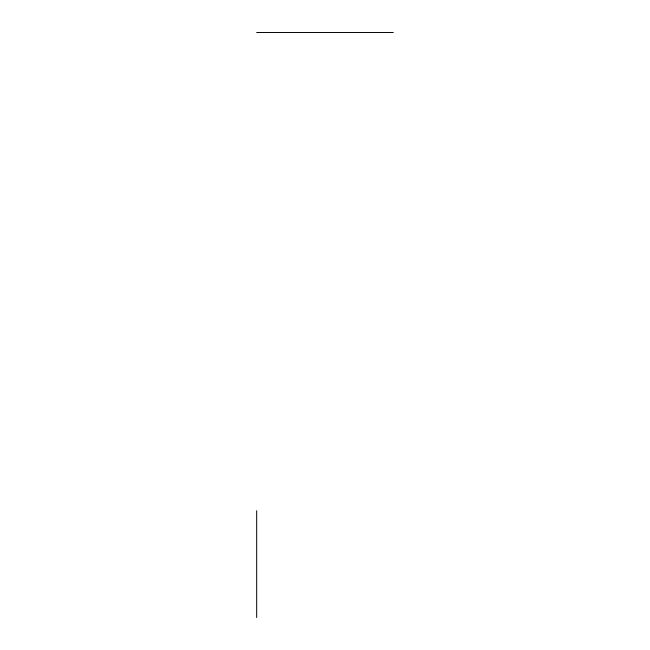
<?xml version="1.0" encoding="UTF-8"?>
<svg xmlns="http://www.w3.org/2000/svg" width="650" height="650" viewBox="0 0 650 650"><rect width="100%" height="100%" fill="white"/><g stroke="black" fill="none" stroke-linecap="round" stroke-linejoin="round"><path stroke-width="0.97" d="M256.677 32.5L393.323 32.5M256.677 510.746L256.677 617.5"/></g></svg>
